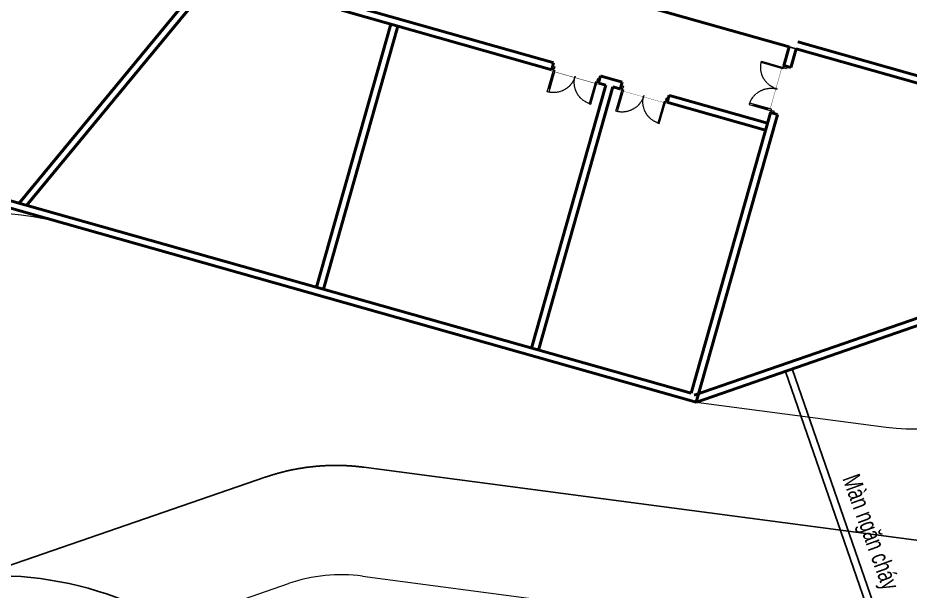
# Model space of a CAD drawing. Header units: millimetres. Extents: x -1534340 to 1713810, y -1348191 to 1114081.
# Drawn here: x 1251658 to 1276412, y -643939 to -628030 of the extents above; entities that cross this region are included whole.
import ezdxf
from ezdxf.enums import TextEntityAlignment as Align

# ---------------------------------------------------------------- set-up
doc = ezdxf.new("R2010")
doc.units = ezdxf.units.MM
doc.header["$LTSCALE"] = 100
doc.set_wipeout_variables(frame=1)
for name, pattern in [('DASHDOT2', [0.5, 0.25, -0.125, 0, -0.125]), ('DASHED', [4.5, 3, -1.5]), ('HIDDEN2', [0.1875, 0.125, -0.0625]), ('Xref_ST_MBDV Cot vach 30.7.2022$0$DASHDOT', [1, 0.5, -0.25, 0, -0.25])]:
    doc.linetypes.add(name, pattern=pattern)
for name, color, linetype in [('A-FLOR-STRS', 16, 'Continuous'), ('BOH', 2, 'Continuous'), ('ccu12-Manh', 8, 'Continuous'), ('KT-Kich thuoc', 9, 'Continuous'), ('Wall FF', 4, 'Continuous'), ('Xref_ST_MBDV Cot vach 30.7.2022$0$Xref_ST_MBDV Cot vach 30.7.2022|Xref_ST_MBDV Cot vach 30.7.2022|Xref_ST_MBDV Cot vach 30.7.2022|Xref_ST_MBDV Cot vach 30.7.2022|A-WALL-PATT', 251, 'Continuous'), ('Xref_ST_MBDV Cot vach 30.7.2022$0$Xref_ST_MBDV Cot vach 30.7.2022|Xref_ST_MBDV Cot vach 30.7.2022|Xref_ST_MBDV Cot vach 30.7.2022|Xref_ST_MBDV Cot vach 30.7.2022|Site_plot line', 1, 'Xref_ST_MBDV Cot vach 30.7.2022$0$DASHDOT')]:
    doc.layers.add(name, color=color, linetype=linetype)
for name, color, linetype, lineweight in [('CUA', 37, 'Continuous', 13), ('KT-GIAO THONG HAM', 42, 'Continuous', 13), ('KT-Net cat', 1, 'Continuous', 40), ('KT-TUONG', 2, 'Continuous', 13), ('KT-Vat lieu', 250, 'Continuous', 9)]:
    doc.layers.add(name, color=color, linetype=linetype, lineweight=lineweight)
doc.styles.add('Xref_ST_MBDV Cot vach 30.7.2022$0$Arial', font='arial.ttf', dxfattribs={"width": 0.7})

# ---------------------------------------------------------------- blocks, each defined once
blk = doc.blocks.new('*U2315')
for p, q in [((-1260, -100), (-1300, -100)), ((-1280, -100), (-1280, -525)), ((-90, -100), (-50, -100)), ((-70, -100), (-70, -525)), ((-1260, -525), (-1300, -525)), ((-90, -525), (-50, -525))]:
    blk.add_line(p, q)
for points in [[(-1350, 100), (-1290, 100), (-1290, 40), (-1300, 40), (-1300, 0), (-1350, 0)], [(-1300, 0), (-1260, 0), (-1260, -625), (-1300, -625)], [(-50, 0), (-90, 0), (-90, -625), (-50, -625)], [(0, 100), (-60, 100), (-60, 40), (-50, 40), (-50, 0), (0, 0)]]:
    blk.add_lwpolyline(points, close=True)
at = {"linetype": 'HIDDEN2'}
for centre, start, end in [((-1300, 0), 270, 0), ((-50, 0), 180, 270)]:
    blk.add_arc(centre, 625, start, end, dxfattribs=at)
blk = doc.blocks.new('BBB14')
blk.add_wipeout([(1467, -2669), (1467, -2987), (116, -3004), (118, -2669)]).dxf.layer = 'KT-Kich thuoc'
at = {"layer": 'KT-Net cat'}
for p, q in [((117, -2700), (117, -2900)), ((1467, -2700), (1467, -2900))]:
    blk.add_line(p, q, dxfattribs=at)
at = {"layer": 'CUA', "rotation": 179.9999938228274}
blk.add_blockref('*U2315', (117, -2700), dxfattribs=at)
blk = doc.blocks.new('A$C17453666')
at = {"layer": 'KT-Net cat'}
for p, q in [((-30337, -24533), (-36594, -32109)), ((-30183, -24660), (-36384, -32169)), ((-26525, -24578), (-15231, -27770)), ((-27550, -26575), (-15829, -29887)), ((-27645, -26756), (-20310, -28829)), ((-28339, -34442), (-26276, -27143)), ((-28146, -34496), (-26084, -27197)), ((-17946, -37379), (-15231, -27770)), ((-17808, -37625), (-15038, -27824)), ((-15038, -27824), (-7769, -29885)), ((-22372, -36128), (-20310, -28829)), ((-22180, -36182), (-20117, -28883)), ((-20117, -28883), (-15884, -30079)), ((-17946, -37379), (-39157, -31385)), ((-17808, -37625), (-39252, -31566))]:
    blk.add_line(p, q, dxfattribs=at)
for points in [[(-17864, -37439), (-11110, -35102), (-8130, -35944), (-6594, -30506)], [(-17799, -37628), (-11104, -35311), (-7992, -36190), (-6402, -30561)]]:
    blk.add_lwpolyline(points, dxfattribs=at)
at = {"layer": 'KT-Vat lieu'}
for p, xscale, rotation in [((-22663, -30969), -0.9999999999999983, 164.2212265879698), ((-17945, -27444), -1, 74.22122658796981), ((-20759, -31507), -0.9999999999999983, 164.2212265879698)]:
    blk.add_blockref('BBB14', p, dxfattribs=dict(at, xscale=xscale, rotation=rotation))
blk = doc.blocks.new('Xref_ST_MBDV Cot vach 30.7.2022$0$Tuong Vay01-flat-1')
at = {"layer": 'Xref_ST_MBDV Cot vach 30.7.2022$0$Xref_ST_MBDV Cot vach 30.7.2022|Xref_ST_MBDV Cot vach 30.7.2022|Xref_ST_MBDV Cot vach 30.7.2022|Xref_ST_MBDV Cot vach 30.7.2022|A-WALL-PATT'}
h = blk.add_hatch(dxfattribs=at)
h.set_pattern_fill('ACET-2D-VATLIEU04', color=256, scale=50, pattern_type=2)
h.set_pattern_definition([(50, (-11139561.84, -1407213.45), (-225.902474, 189.5546825), [37.5, -412.5]), (355, (-11139561.84, -1407213.45), (32.127212, 367.215716), [30, -330]), (100.4514, (-11139531.95, -1407216.06), (-341.231527, -62.944187), [31.870095, -350.571056]), (46.1842, (-11139561.84, -1407113.45), (-319.180497, 306.252097), [56.25, -618.75]), (96.6356, (-11139517.37, -1407120.34), (-516.995922, -60.144022), [47.805144, -525.8565]), (351.1842, (-11139561.84, -1407113.45), (84.740774, 546.39543), [45, -495]), (21, (-11139511.84, -1407138.45), (-105.680822, 275.3079534), [37.5, -412.5]), (326, (-11139511.84, -1407138.45), (206.128805, 305.59852), [30, -330]), (71.4514, (-11139486.97, -1407155.22), (-328.963765, 110.380101), [31.870095, -350.571056]), (37.5, (-11139561.84, -1407213.45), (-78.1345294, 101.8269012), [0, -326, 0, -335, 0, -331.25]), (7.5, (-11139561.84, -1407213.45), (-23.2793464, 176.824191), [0, -191, 0, -318.5, 0, -126.25]), (327.5, (-11139673.34, -1407213.45), (71.9444175, 112.9301145), [0, -125, 0, -390, 0, -517.5000003]), (317.5, (-11139723.34, -1407213.45), (158.0205496, 172.449169), [0, -162.5, 0, -259, 0, -367.5]), (45, (-11139561.84, -1407213.45), (-150.260191, 150.260191), []), (45, (-11139561.84, -1407152.2), (-150.260191, 150.260191), [])])
h.paths.add_polyline_path([(-82665, -118500), (-81837, -121132), (-80903, -123728), (-79863, -126284), (-78720, -128795), (-77475, -131258), (-76131, -133667), (-74689, -136020), (-73153, -138312), (-71525, -140539), (-69807, -142699), (-68002, -144786), (-66114, -146798), (-64145, -148731), (-62100, -150582), (-59980, -152349), (-57790, -154027), (-55533, -155614), (-53213, -157109), (-50835, -158507), (-48401, -159807), (-45916, -161007), (-43385, -162104), (-40811, -163097), (-38198, -163985), (-35551, -164765), (-32875, -165436), (-30174, -165998), (-27451, -166448), (-24702, -166789), (-4397, -168938), (36420, -167648), (41836, -160719), (12445, -24368), (8473, -9249), (-4719, -5521), (-10557, -9947), (-34021, -27848), (-39777, -32009), (-41249, -35294), (-45787, -38574), (-49368, -38942), (-57644, -44924), (-59845, -46601), (-61969, -48362), (-64020, -50208), (-65993, -52137), (-67887, -54144), (-69696, -56226), (-71420, -58381), (-73054, -60604), (-74596, -62892), (-76043, -65242), (-77394, -67648), (-78645, -70107), (-79794, -72615), (-80841, -75168), (-81782, -77762), (-82617, -80392), (-83343, -83054), (-83961, -85743), (-84468, -88455), (-84865, -91186), (-85149, -93930), (-85321, -96684), (-85381, -99530), (-85329, -102201), (-85163, -104955), (-84886, -107701), (-84496, -110432), (-83996, -113146), (-83385, -115836)], flags=16)
h.paths.add_polyline_path([(-83625, -118781), (-82785, -121452), (-81837, -124086), (-80781, -126680), (-79621, -129228), (-78358, -131727), (-76994, -134172), (-75531, -136560), (-73973, -138886), (-72320, -141146), (-70577, -143337), (-68746, -145455), (-66829, -147497), (-64832, -149459), (-62755, -151337), (-60604, -153130), (-58382, -154833), (-56092, -156444), (-53738, -157960), (-51324, -159379), (-48854, -160699), (-46333, -161916), (-43764, -163030), (-41151, -164038), (-38500, -164938), (-35814, -165730), (-33098, -166411), (-30357, -166981), (-27595, -167438), (-24816, -167783), (-4434, -169940), (36920, -168633), (42913, -160966), (13418, -24135), (9295, -8442), (-4926, -4424), (-11163, -9151), (-34617, -27045), (-40580, -31355), (-42052, -34640), (-46156, -37607), (-49737, -37975), (-58240, -44121), (-60467, -45819), (-62623, -47605), (-64704, -49479), (-66707, -51435), (-68628, -53472), (-70465, -55586), (-72214, -57772), (-73872, -60029), (-75437, -62350), (-76905, -64734), (-78276, -67176), (-79545, -69672), (-80712, -72217), (-81774, -74808), (-82729, -77440), (-83576, -80109), (-84314, -82810), (-84940, -85539), (-85455, -88291), (-85857, -91062), (-86146, -93847), (-86321, -96642), (-86382, -99529), (-86328, -102241), (-86160, -105036), (-85879, -107821), (-85484, -110593), (-84976, -113347), (-84356, -116078)])
at = {"layer": 'Xref_ST_MBDV Cot vach 30.7.2022$0$Xref_ST_MBDV Cot vach 30.7.2022|Xref_ST_MBDV Cot vach 30.7.2022|Xref_ST_MBDV Cot vach 30.7.2022|Xref_ST_MBDV Cot vach 30.7.2022|Site_plot line', "ltscale": 5000}
blk.add_arc((-17764, -99529), 69167, 126.14636, 263.7927, dxfattribs=at)
blk = doc.blocks.new('3123')
at = {"layer": 'Defpoints'}
blk.add_lwpolyline([(1231473.7, -664831.1, -0.7359912), (1229743.6, -656459.6, 0.2534329), (1233942, -651250.1, -0.4140203), (1240278.3, -646385, 0.0987206), (1244588.8, -645525.6, -0.1966745), (1250928.9, -643509.6, -0.2289765), (1258482.9, -647054.6, -0.2932617), (1258731.9, -654224.3, -0.1616145), (1255180, -657014.6, -0.2606449), (1250923.5, -656514.7, 0.4399246), (1241474.9, -658996.6)], format="xyb", dxfattribs=at)
at = {"layer": 'KT-GIAO THONG HAM'}
for p, q in [((1261219.3, -643521.9), (1281703.6, -646223.4)), ((1225520.2, -655344.5), (1259162.3, -643729.6))]:
    blk.add_line(p, q, dxfattribs=at)
blk.add_arc((1260630.9, -647983.3), 4500, 82.48717, 109.04714, dxfattribs=at)
at = {"layer": 'KT-TUONG'}
blk.add_blockref('A$C17453666', (1288284, -601065.3), dxfattribs=at)
at = {"layer": 'A-FLOR-STRS', "linetype": 'DASHDOT2', "ltscale": 3000}
for p, q in [((1261260.5, -640501.4), (1284191, -643525.4)), ((1223915, -652725), (1258518, -640778.3))]:
    blk.add_line(p, q, dxfattribs=at)
blk.add_arc((1260476, -646449.8), 6000, 82.48717, 109.04714, dxfattribs=at)
at = {"layer": 'BOH', "color": 6}
blk.add_line((1273245.5, -628889.4), (1262660.4, -625898.4), dxfattribs=at)
at = {"layer": 'KT-GIAO THONG HAM'}
for p, q in [((1253091, -633778.1), (1269032.9, -638282.9)), ((1270476.4, -638690.8), (1275748.6, -639386.1))]:
    blk.add_line(p, q, dxfattribs=at)
for centre, radius, start, end in [((1250643.7, -642439, 0), 9000, 74.22122, 109.04714), ((1276533.1, -633437.6), 6000, 262.48717, 344.22122)]:
    blk.add_arc(centre, radius, start, end, dxfattribs=at)
at = {"layer": 'KT-Net cat'}
for p, q in [((1280569.1, -630758), (1273300.1, -628697)), ((1280514.5, -630950.4), (1273245.5, -628889.4))]:
    blk.add_line(p, q, dxfattribs=at)
at = {"layer": 'Wall FF', "linetype": 'DASHED', "ltscale": 200}
blk.add_lwpolyline([(1272952.1, -637839.5), (1275799.4, -646067), (1275988.4, -646001.5), (1273141.1, -637774.1)], close=True, dxfattribs=at)
blk.add_blockref('Xref_ST_MBDV Cot vach 30.7.2022$0$Tuong Vay01-flat-1', (1285508.2, -552119.2))
at = {"layer": 'Wall FF', "linetype": 'DASHED', "ltscale": 200, "style": 'Xref_ST_MBDV Cot vach 30.7.2022$0$Arial', "width": 0.7}
blk.add_text('Màn ngăn cháy', height=500, rotation=289.97979, dxfattribs=at).set_placement((1274759.7, -640725.2), align=Align.MIDDLE_LEFT)

msp = doc.modelspace()

# ---------------------------------------------------------------- block references
at = {"layer": 'ccu12-Manh'}
msp.add_blockref('3123', (0, 0), dxfattribs=at)

doc.saveas('drawing.dxf')
